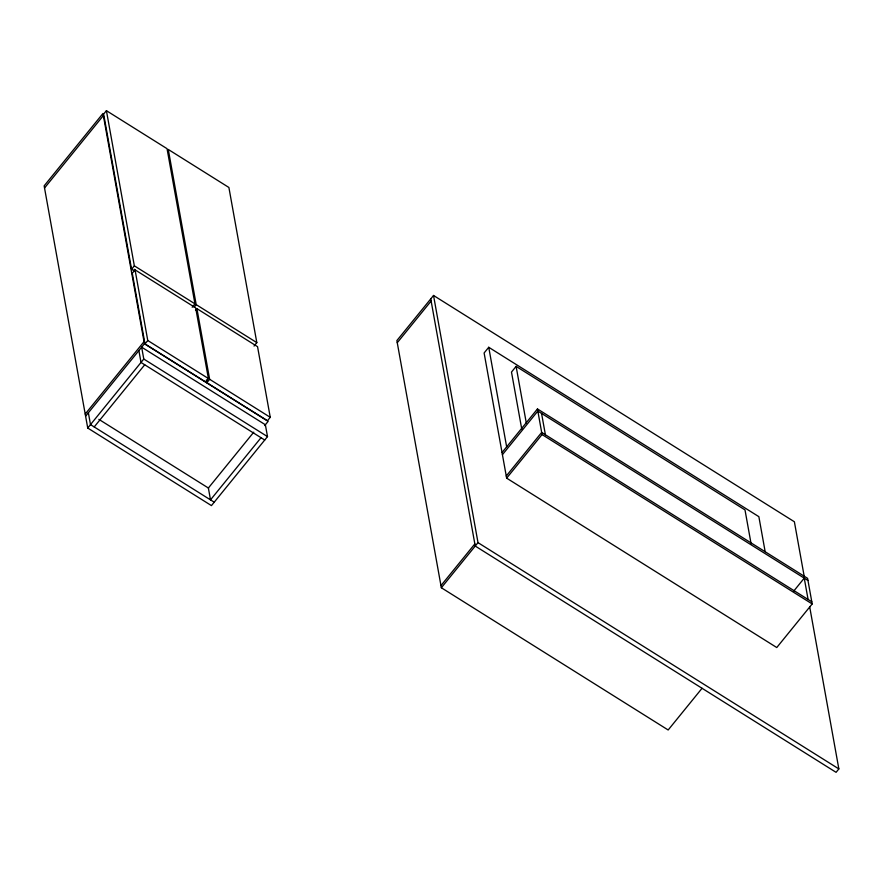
<?xml version="1.0" encoding="UTF-8"?>
<svg xmlns="http://www.w3.org/2000/svg" width="883" height="883" viewBox="0 0 883 883"><rect width="100%" height="100%" fill="white"/><g stroke="black" fill="none" stroke-linecap="round" stroke-linejoin="round"><path stroke-width="1.32" d="M192.185 307.251L194.955 303.84L167.042 148.686L106.413 110.673L103.642 114.084L131.567 269.238L135.055 271.434M44.536 187.991L103.366 115.585M131.567 269.238L134.337 265.827L106.413 110.673M135.055 269.856L132.284 273.266L145 343.917L205.629 381.942L208.399 378.52L195.684 307.869L135.055 269.856L147.77 340.507L208.399 378.52M85.21 414.039L144.039 341.633M85.596 416.169L144.426 343.774L102.98 113.454L44.15 185.86L87.726 428.023L211.445 505.606L267.505 436.621L265.375 424.767L141.655 347.185L143.786 359.039L267.505 436.621M145 343.917L147.77 340.507M87.726 428.023L143.786 359.039M94.205 426.942L144.724 364.778M194.117 307.174L196.192 304.624L168.278 149.459L228.896 187.472L256.821 342.637L254.05 346.048M195.529 310.352L196.92 308.653L257.549 346.666L270.253 417.317L267.483 420.727L206.865 382.714L206.379 380.043M206.865 382.714L209.635 379.304L196.92 308.653M253.752 432.173L208.377 488.012L210.507 499.866L261.026 437.703M264.679 425.606L268.145 421.357L144.426 343.774M804.347 577.14L794.38 521.765L433.531 295.474L396.875 340.584L441.345 587.747L668.166 729.987L702.051 688.287M397.251 342.725L431.136 301.026M765.153 551.654L758.861 516.665L488.74 347.284L484.116 352.968L506.643 478.144L776.764 647.537L812.183 603.939L807.581 578.343L537.46 408.95L502.03 452.549M751.091 543.773L744.998 509.91L516.114 366.379L511.489 372.063L521.732 428.972M502.416 454.679L537.835 411.081L807.967 580.473M506.257 476.014L541.676 432.427L811.808 601.809M506.643 478.144L542.063 434.557L537.46 408.95M440.959 585.617L474.844 543.917M441.345 587.747L478.001 542.637L433.531 295.474M793.883 590.904L804.247 578.144L808.088 599.48M809.689 606.853L838.85 768.916L836.08 772.327L475.231 546.047L430.749 298.896M542.063 434.557L812.183 603.939M134.337 265.827L194.955 303.84M196.192 304.624L256.821 342.637M478.001 542.637L838.85 768.916M209.635 379.304L270.253 417.317M264.734 440.032L141.015 362.449L138.885 350.595M98.863 419.348L208.587 488.144M214.216 502.195L90.496 424.613L88.366 412.758M541.555 413.41L545.396 434.745M516.114 366.379L526.345 423.277M488.74 347.284L506.654 446.853M134.315 269.282L134.702 271.412"/></g></svg>
